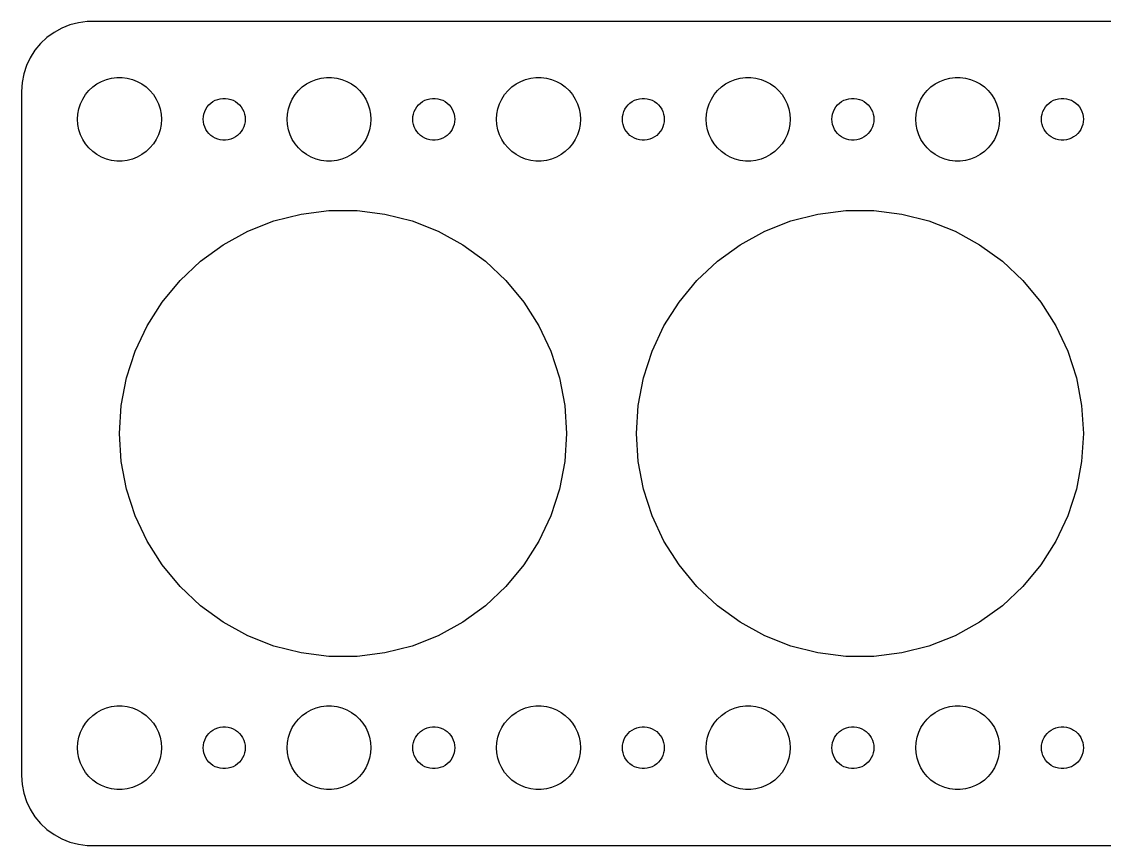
# Model space of a CAD drawing. Header units: metres. Extents: x -97 to 97, y -29 to 29.
# Drawn here: x -97 to -19.5, y -29.5 to 29.5 of the extents above; entities that cross this region are included whole.
import ezdxf

# ---------------------------------------------------------------- set-up
doc = ezdxf.new("R2010")
doc.units = ezdxf.units.M

msp = doc.modelspace()

# ---------------------------------------------------------------- linework, layer by layer
for p, q in [((-92.3139, 29.4901), (-92.9369, 29.4114)), ((92.3139, 29.4901), (-92.3139, 29.4901)), ((-94.6791, 28.7216), (-95.1871, 28.3526)), ((-94.1289, 29.0241), (-94.6791, 28.7216)), ((-93.5451, 29.2553), (-94.1289, 29.0241)), ((-92.9369, 29.4114), (-93.5451, 29.2553)), ((-95.6448, 27.9227), (-96.0451, 27.4389)), ((-95.1871, 28.3526), (-95.6448, 27.9227)), ((-96.0451, 27.4389), (-96.3815, 26.9088)), ((-96.3815, 26.9088), (-96.6489, 26.3406)), ((-96.8429, 25.7434), (-96.9606, 25.1267)), ((-96.6489, 26.3406), (-96.8429, 25.7434)), ((-96.9606, 25.1267), (-97, 24.5)), ((-92.1869, 24.5536), (-91.9123, 24.8115)), ((-91.9123, 24.8115), (-91.6075, 25.033)), ((-91.6075, 25.033), (-91.2773, 25.2145)), ((-91.2773, 25.2145), (-90.927, 25.3532)), ((-90.927, 25.3532), (-90.5621, 25.4469)), ((-90.5621, 25.4469), (-90.1884, 25.4941)), ((-90.1884, 25.4941), (-89.8116, 25.4941)), ((-89.8116, 25.4941), (-89.4379, 25.4469)), ((-89.4379, 25.4469), (-89.073, 25.3532)), ((-89.073, 25.3532), (-88.7227, 25.2145)), ((-88.7227, 25.2145), (-88.3925, 25.033)), ((-88.3925, 25.033), (-88.0877, 24.8115)), ((-88.0877, 24.8115), (-87.8131, 24.5536)), ((-77.1869, 24.5536), (-76.9123, 24.8115)), ((-76.9123, 24.8115), (-76.6075, 25.033)), ((-76.6075, 25.033), (-76.2773, 25.2145)), ((-76.2773, 25.2145), (-75.927, 25.3532)), ((-75.927, 25.3532), (-75.5621, 25.4469)), ((-75.5621, 25.4469), (-75.1884, 25.4941)), ((-75.1884, 25.4941), (-74.8116, 25.4941)), ((-74.8116, 25.4941), (-74.4379, 25.4469)), ((-74.4379, 25.4469), (-74.073, 25.3532)), ((-74.073, 25.3532), (-73.7227, 25.2145)), ((-73.7227, 25.2145), (-73.3925, 25.033)), ((-73.3925, 25.033), (-73.0877, 24.8115)), ((-73.0877, 24.8115), (-72.8131, 24.5536)), ((-62.1869, 24.5536), (-61.9123, 24.8115)), ((-61.9123, 24.8115), (-61.6075, 25.033)), ((-61.6075, 25.033), (-61.2773, 25.2145)), ((-61.2773, 25.2145), (-60.927, 25.3532)), ((-60.927, 25.3532), (-60.5621, 25.4469)), ((-60.5621, 25.4469), (-60.1884, 25.4941)), ((-60.1884, 25.4941), (-59.8116, 25.4941)), ((-59.8116, 25.4941), (-59.4379, 25.4469)), ((-59.4379, 25.4469), (-59.0729, 25.3532)), ((-59.0729, 25.3532), (-58.7227, 25.2145)), ((-58.7227, 25.2145), (-58.3925, 25.033)), ((-58.3925, 25.033), (-58.0877, 24.8115)), ((-58.0877, 24.8115), (-57.8131, 24.5536)), ((-47.1869, 24.5536), (-46.9123, 24.8115)), ((-46.9123, 24.8115), (-46.6075, 25.033)), ((-46.6075, 25.033), (-46.2773, 25.2145)), ((-46.2773, 25.2145), (-45.927, 25.3532)), ((-45.927, 25.3532), (-45.5621, 25.4469)), ((-45.5621, 25.4469), (-45.1884, 25.4941)), ((-45.1884, 25.4941), (-44.8116, 25.4941)), ((-44.8116, 25.4941), (-44.4379, 25.4469)), ((-44.4379, 25.4469), (-44.0729, 25.3532)), ((-44.0729, 25.3532), (-43.7227, 25.2145)), ((-43.7227, 25.2145), (-43.3925, 25.033)), ((-43.3925, 25.033), (-43.0877, 24.8115)), ((-43.0877, 24.8115), (-42.8131, 24.5536)), ((-32.1869, 24.5536), (-31.9123, 24.8115)), ((-31.9123, 24.8115), (-31.6075, 25.033)), ((-31.6075, 25.033), (-31.2773, 25.2145)), ((-31.2773, 25.2145), (-30.927, 25.3532)), ((-30.927, 25.3532), (-30.5621, 25.4469)), ((-30.5621, 25.4469), (-30.1884, 25.4941)), ((-30.1884, 25.4941), (-29.8116, 25.4941)), ((-29.8116, 25.4941), (-29.4379, 25.4469)), ((-29.4379, 25.4469), (-29.0729, 25.3532)), ((-29.0729, 25.3532), (-28.7227, 25.2145)), ((-28.7227, 25.2145), (-28.3925, 25.033)), ((-28.3925, 25.033), (-28.0877, 24.8115)), ((-28.0877, 24.8115), (-27.8131, 24.5536)), ((-97, 24.5), (-97, -24.5)), ((-92.6289, 23.9453), (-92.427, 24.2634)), ((-92.427, 24.2634), (-92.1869, 24.5536)), ((-87.8131, 24.5536), (-87.573, 24.2634)), ((-87.573, 24.2634), (-87.3711, 23.9453)), ((-77.6289, 23.9453), (-77.427, 24.2634)), ((-77.427, 24.2634), (-77.1869, 24.5536)), ((-72.8131, 24.5536), (-72.573, 24.2634)), ((-72.573, 24.2634), (-72.3711, 23.9453)), ((-62.6289, 23.9453), (-62.427, 24.2634)), ((-62.427, 24.2634), (-62.1869, 24.5536)), ((-57.8131, 24.5536), (-57.5729, 24.2634)), ((-57.5729, 24.2634), (-57.3711, 23.9453)), ((-47.6289, 23.9453), (-47.427, 24.2634)), ((-47.427, 24.2634), (-47.1869, 24.5536)), ((-42.8131, 24.5536), (-42.5729, 24.2634)), ((-42.5729, 24.2634), (-42.3711, 23.9453)), ((-32.6289, 23.9453), (-32.427, 24.2634)), ((-32.427, 24.2634), (-32.1869, 24.5536)), ((-27.8131, 24.5536), (-27.5729, 24.2634)), ((-27.5729, 24.2634), (-27.3711, 23.9453)), ((-92.9057, 23.2461), (-92.7893, 23.6044)), ((-92.7893, 23.6044), (-92.6289, 23.9453)), ((-87.3711, 23.9453), (-87.2107, 23.6044)), ((-87.2107, 23.6044), (-87.0943, 23.2461)), ((-83.8145, 23.2226), (-83.7135, 23.3817)), ((-83.7135, 23.3817), (-83.5934, 23.5268)), ((-83.5934, 23.5268), (-83.4561, 23.6558)), ((-83.4561, 23.6558), (-83.3037, 23.7665)), ((-83.3037, 23.7665), (-83.1387, 23.8572)), ((-83.1387, 23.8572), (-82.9635, 23.9266)), ((-82.9635, 23.9266), (-82.7811, 23.9734)), ((-82.7811, 23.9734), (-82.5942, 23.997)), ((-82.5942, 23.997), (-82.4058, 23.997)), ((-82.4058, 23.997), (-82.2189, 23.9734)), ((-82.2189, 23.9734), (-82.0365, 23.9266)), ((-82.0365, 23.9266), (-81.8613, 23.8572)), ((-81.8613, 23.8572), (-81.6963, 23.7665)), ((-81.6963, 23.7665), (-81.5439, 23.6558)), ((-81.5439, 23.6558), (-81.4065, 23.5268)), ((-81.4065, 23.5268), (-81.2865, 23.3817)), ((-81.2865, 23.3817), (-81.1855, 23.2226)), ((-77.9057, 23.2461), (-77.7893, 23.6044)), ((-77.7893, 23.6044), (-77.6289, 23.9453)), ((-72.3711, 23.9453), (-72.2107, 23.6044)), ((-72.2107, 23.6044), (-72.0943, 23.2461)), ((-68.8145, 23.2226), (-68.7135, 23.3817)), ((-68.7135, 23.3817), (-68.5934, 23.5268)), ((-68.5934, 23.5268), (-68.4561, 23.6558)), ((-68.4561, 23.6558), (-68.3037, 23.7665)), ((-68.3037, 23.7665), (-68.1387, 23.8572)), ((-68.1387, 23.8572), (-67.9635, 23.9266)), ((-67.9635, 23.9266), (-67.7811, 23.9734)), ((-67.7811, 23.9734), (-67.5942, 23.997)), ((-67.5942, 23.997), (-67.4058, 23.997)), ((-67.4058, 23.997), (-67.2189, 23.9734)), ((-67.2189, 23.9734), (-67.0365, 23.9266)), ((-67.0365, 23.9266), (-66.8613, 23.8572)), ((-66.8613, 23.8572), (-66.6963, 23.7665)), ((-66.6963, 23.7665), (-66.5439, 23.6558)), ((-66.5439, 23.6558), (-66.4065, 23.5268)), ((-66.4065, 23.5268), (-66.2865, 23.3817)), ((-66.2865, 23.3817), (-66.1855, 23.2226)), ((-62.9057, 23.2461), (-62.7893, 23.6044)), ((-62.7893, 23.6044), (-62.6289, 23.9453)), ((-57.3711, 23.9453), (-57.2107, 23.6044)), ((-57.2107, 23.6044), (-57.0942, 23.2461)), ((-53.8145, 23.2226), (-53.7135, 23.3817)), ((-53.7135, 23.3817), (-53.5934, 23.5268)), ((-53.5934, 23.5268), (-53.4561, 23.6558)), ((-53.4561, 23.6558), (-53.3037, 23.7665)), ((-53.3037, 23.7665), (-53.1387, 23.8572)), ((-53.1387, 23.8572), (-52.9635, 23.9266)), ((-52.9635, 23.9266), (-52.7811, 23.9734)), ((-52.7811, 23.9734), (-52.5942, 23.997)), ((-52.5942, 23.997), (-52.4058, 23.997)), ((-52.4058, 23.997), (-52.2189, 23.9734)), ((-52.2189, 23.9734), (-52.0365, 23.9266)), ((-52.0365, 23.9266), (-51.8613, 23.8572)), ((-51.8613, 23.8572), (-51.6963, 23.7665)), ((-51.6963, 23.7665), (-51.5439, 23.6558)), ((-51.5439, 23.6558), (-51.4065, 23.5268)), ((-51.4065, 23.5268), (-51.2865, 23.3817)), ((-51.2865, 23.3817), (-51.1855, 23.2226)), ((-47.9057, 23.2461), (-47.7893, 23.6044)), ((-47.7893, 23.6044), (-47.6289, 23.9453)), ((-42.3711, 23.9453), (-42.2107, 23.6044)), ((-42.2107, 23.6044), (-42.0942, 23.2461)), ((-38.8145, 23.2226), (-38.7135, 23.3817)), ((-38.7135, 23.3817), (-38.5934, 23.5268)), ((-38.5934, 23.5268), (-38.4561, 23.6558)), ((-38.4561, 23.6558), (-38.3037, 23.7665)), ((-38.3037, 23.7665), (-38.1387, 23.8572)), ((-38.1387, 23.8572), (-37.9635, 23.9266)), ((-37.9635, 23.9266), (-37.7811, 23.9734)), ((-37.7811, 23.9734), (-37.5942, 23.997)), ((-37.5942, 23.997), (-37.4058, 23.997)), ((-37.4058, 23.997), (-37.2189, 23.9734)), ((-37.2189, 23.9734), (-37.0365, 23.9266)), ((-37.0365, 23.9266), (-36.8613, 23.8572)), ((-36.8613, 23.8572), (-36.6963, 23.7665)), ((-36.6963, 23.7665), (-36.5439, 23.6558)), ((-36.5439, 23.6558), (-36.4065, 23.5268)), ((-36.4065, 23.5268), (-36.2865, 23.3817)), ((-36.2865, 23.3817), (-36.1855, 23.2226)), ((-32.9057, 23.2461), (-32.7893, 23.6044)), ((-32.7893, 23.6044), (-32.6289, 23.9453)), ((-27.3711, 23.9453), (-27.2107, 23.6044)), ((-27.2107, 23.6044), (-27.0942, 23.2461)), ((-23.8145, 23.2226), (-23.7135, 23.3817)), ((-23.7135, 23.3817), (-23.5934, 23.5268)), ((-23.5934, 23.5268), (-23.4561, 23.6558)), ((-23.4561, 23.6558), (-23.3037, 23.7665)), ((-23.3037, 23.7665), (-23.1387, 23.8572)), ((-23.1387, 23.8572), (-22.9635, 23.9266)), ((-22.9635, 23.9266), (-22.7811, 23.9734)), ((-22.7811, 23.9734), (-22.5942, 23.997)), ((-22.5942, 23.997), (-22.4058, 23.997)), ((-22.4058, 23.997), (-22.2189, 23.9734)), ((-22.2189, 23.9734), (-22.0365, 23.9266)), ((-22.0365, 23.9266), (-21.8613, 23.8572)), ((-21.8613, 23.8572), (-21.6963, 23.7665)), ((-21.6963, 23.7665), (-21.5439, 23.6558)), ((-21.5439, 23.6558), (-21.4065, 23.5268)), ((-21.4065, 23.5268), (-21.2865, 23.3817)), ((-21.2865, 23.3817), (-21.1855, 23.2226)), ((-93, 22.5), (-92.9763, 22.876)), ((-92.9763, 22.124), (-93, 22.5)), ((-92.9763, 22.876), (-92.9057, 23.2461)), ((-87.0943, 23.2461), (-87.0237, 22.876)), ((-87.0237, 22.876), (-87, 22.5)), ((-87, 22.5), (-87.0237, 22.124)), ((-84, 22.5), (-83.9882, 22.688)), ((-83.9882, 22.312), (-84, 22.5)), ((-83.9882, 22.688), (-83.9529, 22.873)), ((-83.9529, 22.873), (-83.8947, 23.0522)), ((-83.8947, 23.0522), (-83.8145, 23.2226)), ((-81.1855, 23.2226), (-81.1053, 23.0522)), ((-81.1053, 23.0522), (-81.0471, 22.873)), ((-81.0471, 22.873), (-81.0118, 22.688)), ((-81.0118, 22.688), (-81, 22.5)), ((-81, 22.5), (-81.0118, 22.312)), ((-78, 22.5), (-77.9763, 22.876)), ((-77.9763, 22.124), (-78, 22.5)), ((-77.9763, 22.876), (-77.9057, 23.2461)), ((-72.0943, 23.2461), (-72.0237, 22.876)), ((-72.0237, 22.876), (-72, 22.5)), ((-72, 22.5), (-72.0237, 22.124)), ((-69, 22.5), (-68.9882, 22.688)), ((-68.9882, 22.312), (-69, 22.5)), ((-68.9882, 22.688), (-68.9529, 22.873)), ((-68.9529, 22.873), (-68.8947, 23.0522)), ((-68.8947, 23.0522), (-68.8145, 23.2226)), ((-66.1855, 23.2226), (-66.1053, 23.0522)), ((-66.1053, 23.0522), (-66.0471, 22.873)), ((-66.0471, 22.873), (-66.0118, 22.688)), ((-66.0118, 22.688), (-66, 22.5)), ((-66, 22.5), (-66.0118, 22.312)), ((-63, 22.5), (-62.9763, 22.876)), ((-62.9763, 22.124), (-63, 22.5)), ((-62.9763, 22.876), (-62.9057, 23.2461)), ((-57.0942, 23.2461), (-57.0237, 22.876)), ((-57.0237, 22.876), (-57, 22.5)), ((-57, 22.5), (-57.0237, 22.124)), ((-54, 22.5), (-53.9882, 22.688)), ((-53.9882, 22.312), (-54, 22.5)), ((-53.9882, 22.688), (-53.9529, 22.873)), ((-53.9529, 22.873), (-53.8947, 23.0522)), ((-53.8947, 23.0522), (-53.8145, 23.2226)), ((-51.1855, 23.2226), (-51.1053, 23.0522)), ((-51.1053, 23.0522), (-51.0471, 22.873)), ((-51.0471, 22.873), (-51.0118, 22.688)), ((-51.0118, 22.688), (-51, 22.5)), ((-51, 22.5), (-51.0118, 22.312)), ((-48, 22.5), (-47.9763, 22.876)), ((-47.9763, 22.124), (-48, 22.5)), ((-47.9763, 22.876), (-47.9057, 23.2461)), ((-42.0942, 23.2461), (-42.0237, 22.876)), ((-42.0237, 22.876), (-42, 22.5)), ((-42, 22.5), (-42.0237, 22.124)), ((-39, 22.5), (-38.9882, 22.688)), ((-38.9882, 22.312), (-39, 22.5)), ((-38.9882, 22.688), (-38.9529, 22.873)), ((-38.9529, 22.873), (-38.8947, 23.0522)), ((-38.8947, 23.0522), (-38.8145, 23.2226)), ((-36.1855, 23.2226), (-36.1053, 23.0522)), ((-36.1053, 23.0522), (-36.0471, 22.873)), ((-36.0471, 22.873), (-36.0118, 22.688)), ((-36.0118, 22.688), (-36, 22.5)), ((-36, 22.5), (-36.0118, 22.312)), ((-33, 22.5), (-32.9763, 22.876)), ((-32.9763, 22.124), (-33, 22.5)), ((-32.9763, 22.876), (-32.9057, 23.2461)), ((-27.0942, 23.2461), (-27.0237, 22.876)), ((-27.0237, 22.876), (-27, 22.5)), ((-27, 22.5), (-27.0237, 22.124)), ((-24, 22.5), (-23.9882, 22.688)), ((-23.9882, 22.312), (-24, 22.5)), ((-23.9882, 22.688), (-23.9529, 22.873)), ((-23.9529, 22.873), (-23.8947, 23.0522)), ((-23.8947, 23.0522), (-23.8145, 23.2226)), ((-21.1855, 23.2226), (-21.1053, 23.0522)), ((-21.1053, 23.0522), (-21.0471, 22.873)), ((-21.0471, 22.873), (-21.0118, 22.688)), ((-21.0118, 22.688), (-21, 22.5)), ((-21, 22.5), (-21.0118, 22.312)), ((-92.9057, 21.7539), (-92.9763, 22.124)), ((-92.7893, 21.3956), (-92.9057, 21.7539)), ((-87.0943, 21.7539), (-87.2107, 21.3956)), ((-87.0237, 22.124), (-87.0943, 21.7539)), ((-83.9529, 22.127), (-83.9882, 22.312)), ((-83.8947, 21.9478), (-83.9529, 22.127)), ((-83.8145, 21.7774), (-83.8947, 21.9478)), ((-83.7135, 21.6183), (-83.8145, 21.7774)), ((-81.1855, 21.7774), (-81.2865, 21.6183)), ((-81.1053, 21.9478), (-81.1855, 21.7774)), ((-81.0471, 22.127), (-81.1053, 21.9478)), ((-81.0118, 22.312), (-81.0471, 22.127)), ((-77.9057, 21.7539), (-77.9763, 22.124)), ((-77.7893, 21.3956), (-77.9057, 21.7539)), ((-72.0943, 21.7539), (-72.2107, 21.3956)), ((-72.0237, 22.124), (-72.0943, 21.7539)), ((-68.9529, 22.127), (-68.9882, 22.312)), ((-68.8947, 21.9478), (-68.9529, 22.127)), ((-68.8145, 21.7774), (-68.8947, 21.9478)), ((-68.7135, 21.6183), (-68.8145, 21.7774)), ((-66.1855, 21.7774), (-66.2865, 21.6183)), ((-66.1053, 21.9478), (-66.1855, 21.7774)), ((-66.0471, 22.127), (-66.1053, 21.9478)), ((-66.0118, 22.312), (-66.0471, 22.127)), ((-62.9057, 21.7539), (-62.9763, 22.124)), ((-62.7893, 21.3956), (-62.9057, 21.7539)), ((-57.0942, 21.7539), (-57.2107, 21.3956)), ((-57.0237, 22.124), (-57.0942, 21.7539)), ((-53.9529, 22.127), (-53.9882, 22.312)), ((-53.8947, 21.9478), (-53.9529, 22.127)), ((-53.8145, 21.7774), (-53.8947, 21.9478)), ((-53.7135, 21.6183), (-53.8145, 21.7774)), ((-51.1855, 21.7774), (-51.2865, 21.6183)), ((-51.1053, 21.9478), (-51.1855, 21.7774)), ((-51.0471, 22.127), (-51.1053, 21.9478)), ((-51.0118, 22.312), (-51.0471, 22.127)), ((-47.9057, 21.7539), (-47.9763, 22.124)), ((-47.7893, 21.3956), (-47.9057, 21.7539)), ((-42.0942, 21.7539), (-42.2107, 21.3956)), ((-42.0237, 22.124), (-42.0942, 21.7539)), ((-38.9529, 22.127), (-38.9882, 22.312)), ((-38.8947, 21.9478), (-38.9529, 22.127)), ((-38.8145, 21.7774), (-38.8947, 21.9478)), ((-38.7135, 21.6183), (-38.8145, 21.7774)), ((-36.1855, 21.7774), (-36.2865, 21.6183)), ((-36.1053, 21.9478), (-36.1855, 21.7774)), ((-36.0471, 22.127), (-36.1053, 21.9478)), ((-36.0118, 22.312), (-36.0471, 22.127)), ((-32.9057, 21.7539), (-32.9763, 22.124)), ((-32.7893, 21.3956), (-32.9057, 21.7539)), ((-27.0942, 21.7539), (-27.2107, 21.3956)), ((-27.0237, 22.124), (-27.0942, 21.7539)), ((-23.9529, 22.127), (-23.9882, 22.312)), ((-23.8947, 21.9478), (-23.9529, 22.127)), ((-23.8145, 21.7774), (-23.8947, 21.9478)), ((-23.7135, 21.6183), (-23.8145, 21.7774)), ((-21.1855, 21.7774), (-21.2865, 21.6183)), ((-21.1053, 21.9478), (-21.1855, 21.7774)), ((-21.0471, 22.127), (-21.1053, 21.9478)), ((-21.0118, 22.312), (-21.0471, 22.127)), ((-92.6289, 21.0547), (-92.7893, 21.3956)), ((-92.427, 20.7366), (-92.6289, 21.0547)), ((-87.3711, 21.0547), (-87.573, 20.7366)), ((-87.2107, 21.3956), (-87.3711, 21.0547)), ((-83.5934, 21.4732), (-83.7135, 21.6183)), ((-83.4561, 21.3442), (-83.5934, 21.4732)), ((-83.3037, 21.2335), (-83.4561, 21.3442)), ((-83.1387, 21.1427), (-83.3037, 21.2335)), ((-82.9635, 21.0734), (-83.1387, 21.1427)), ((-82.7811, 21.0266), (-82.9635, 21.0734)), ((-82.5942, 21.003), (-82.7811, 21.0266)), ((-82.4058, 21.003), (-82.5942, 21.003)), ((-82.2189, 21.0266), (-82.4058, 21.003)), ((-82.0365, 21.0734), (-82.2189, 21.0266)), ((-81.8613, 21.1427), (-82.0365, 21.0734)), ((-81.6963, 21.2335), (-81.8613, 21.1427)), ((-81.5439, 21.3442), (-81.6963, 21.2335)), ((-81.4065, 21.4732), (-81.5439, 21.3442)), ((-81.2865, 21.6183), (-81.4065, 21.4732)), ((-77.6289, 21.0547), (-77.7893, 21.3956)), ((-77.427, 20.7366), (-77.6289, 21.0547)), ((-72.3711, 21.0547), (-72.573, 20.7366)), ((-72.2107, 21.3956), (-72.3711, 21.0547)), ((-68.5934, 21.4732), (-68.7135, 21.6183)), ((-68.4561, 21.3442), (-68.5934, 21.4732)), ((-68.3037, 21.2335), (-68.4561, 21.3442)), ((-68.1387, 21.1427), (-68.3037, 21.2335)), ((-67.9635, 21.0734), (-68.1387, 21.1427)), ((-67.7811, 21.0266), (-67.9635, 21.0734)), ((-67.5942, 21.003), (-67.7811, 21.0266)), ((-67.4058, 21.003), (-67.5942, 21.003)), ((-67.2189, 21.0266), (-67.4058, 21.003)), ((-67.0365, 21.0734), (-67.2189, 21.0266)), ((-66.8613, 21.1427), (-67.0365, 21.0734)), ((-66.6963, 21.2335), (-66.8613, 21.1427)), ((-66.5439, 21.3442), (-66.6963, 21.2335)), ((-66.4065, 21.4732), (-66.5439, 21.3442)), ((-66.2865, 21.6183), (-66.4065, 21.4732)), ((-62.6289, 21.0547), (-62.7893, 21.3956)), ((-62.427, 20.7366), (-62.6289, 21.0547)), ((-57.3711, 21.0547), (-57.5729, 20.7366)), ((-57.2107, 21.3956), (-57.3711, 21.0547)), ((-53.5934, 21.4732), (-53.7135, 21.6183)), ((-53.4561, 21.3442), (-53.5934, 21.4732)), ((-53.3037, 21.2335), (-53.4561, 21.3442)), ((-53.1387, 21.1427), (-53.3037, 21.2335)), ((-52.9635, 21.0734), (-53.1387, 21.1427)), ((-52.7811, 21.0266), (-52.9635, 21.0734)), ((-52.5942, 21.003), (-52.7811, 21.0266)), ((-52.4058, 21.003), (-52.5942, 21.003)), ((-52.2189, 21.0266), (-52.4058, 21.003)), ((-52.0365, 21.0734), (-52.2189, 21.0266)), ((-51.8613, 21.1427), (-52.0365, 21.0734)), ((-51.6963, 21.2335), (-51.8613, 21.1427)), ((-51.5439, 21.3442), (-51.6963, 21.2335)), ((-51.4065, 21.4732), (-51.5439, 21.3442)), ((-51.2865, 21.6183), (-51.4065, 21.4732)), ((-47.6289, 21.0547), (-47.7893, 21.3956)), ((-47.427, 20.7366), (-47.6289, 21.0547)), ((-42.3711, 21.0547), (-42.5729, 20.7366)), ((-42.2107, 21.3956), (-42.3711, 21.0547)), ((-38.5934, 21.4732), (-38.7135, 21.6183)), ((-38.4561, 21.3442), (-38.5934, 21.4732)), ((-38.3037, 21.2335), (-38.4561, 21.3442)), ((-38.1387, 21.1427), (-38.3037, 21.2335)), ((-37.9635, 21.0734), (-38.1387, 21.1427)), ((-37.7811, 21.0266), (-37.9635, 21.0734)), ((-37.5942, 21.003), (-37.7811, 21.0266)), ((-37.4058, 21.003), (-37.5942, 21.003)), ((-37.2189, 21.0266), (-37.4058, 21.003)), ((-37.0365, 21.0734), (-37.2189, 21.0266)), ((-36.8613, 21.1427), (-37.0365, 21.0734)), ((-36.6963, 21.2335), (-36.8613, 21.1427)), ((-36.5439, 21.3442), (-36.6963, 21.2335)), ((-36.4065, 21.4732), (-36.5439, 21.3442)), ((-36.2865, 21.6183), (-36.4065, 21.4732)), ((-32.6289, 21.0547), (-32.7893, 21.3956)), ((-32.427, 20.7366), (-32.6289, 21.0547)), ((-27.3711, 21.0547), (-27.5729, 20.7366)), ((-27.2107, 21.3956), (-27.3711, 21.0547)), ((-23.5934, 21.4732), (-23.7135, 21.6183)), ((-23.4561, 21.3442), (-23.5934, 21.4732)), ((-23.3037, 21.2335), (-23.4561, 21.3442)), ((-23.1387, 21.1427), (-23.3037, 21.2335)), ((-22.9635, 21.0734), (-23.1387, 21.1427)), ((-22.7811, 21.0266), (-22.9635, 21.0734)), ((-22.5942, 21.003), (-22.7811, 21.0266)), ((-22.4058, 21.003), (-22.5942, 21.003)), ((-22.2189, 21.0266), (-22.4058, 21.003)), ((-22.0365, 21.0734), (-22.2189, 21.0266)), ((-21.8613, 21.1427), (-22.0365, 21.0734)), ((-21.6963, 21.2335), (-21.8613, 21.1427)), ((-21.5439, 21.3442), (-21.6963, 21.2335)), ((-21.4065, 21.4732), (-21.5439, 21.3442)), ((-21.2865, 21.6183), (-21.4065, 21.4732)), ((-92.1869, 20.4464), (-92.427, 20.7366)), ((-91.9123, 20.1884), (-92.1869, 20.4464)), ((-91.6075, 19.967), (-91.9123, 20.1884)), ((-88.0877, 20.1884), (-88.3925, 19.967)), ((-87.8131, 20.4464), (-88.0877, 20.1884)), ((-87.573, 20.7366), (-87.8131, 20.4464)), ((-77.1869, 20.4464), (-77.427, 20.7366)), ((-76.9123, 20.1884), (-77.1869, 20.4464)), ((-76.6075, 19.967), (-76.9123, 20.1884)), ((-73.0877, 20.1884), (-73.3925, 19.967)), ((-72.8131, 20.4464), (-73.0877, 20.1884)), ((-72.573, 20.7366), (-72.8131, 20.4464)), ((-62.1869, 20.4464), (-62.427, 20.7366)), ((-61.9123, 20.1884), (-62.1869, 20.4464)), ((-61.6075, 19.967), (-61.9123, 20.1884)), ((-58.0877, 20.1884), (-58.3925, 19.967)), ((-57.8131, 20.4464), (-58.0877, 20.1884)), ((-57.5729, 20.7366), (-57.8131, 20.4464)), ((-47.1869, 20.4464), (-47.427, 20.7366)), ((-46.9123, 20.1884), (-47.1869, 20.4464)), ((-46.6075, 19.967), (-46.9123, 20.1884)), ((-43.0877, 20.1884), (-43.3925, 19.967)), ((-42.8131, 20.4464), (-43.0877, 20.1884)), ((-42.5729, 20.7366), (-42.8131, 20.4464)), ((-32.1869, 20.4464), (-32.427, 20.7366)), ((-31.9123, 20.1884), (-32.1869, 20.4464)), ((-31.6075, 19.967), (-31.9123, 20.1884)), ((-28.0877, 20.1884), (-28.3925, 19.967)), ((-27.8131, 20.4464), (-28.0877, 20.1884)), ((-27.5729, 20.7366), (-27.8131, 20.4464)), ((-91.2773, 19.7855), (-91.6075, 19.967)), ((-90.927, 19.6468), (-91.2773, 19.7855)), ((-90.5621, 19.5531), (-90.927, 19.6468)), ((-90.1884, 19.5059), (-90.5621, 19.5531)), ((-89.8116, 19.5059), (-90.1884, 19.5059)), ((-89.4379, 19.5531), (-89.8116, 19.5059)), ((-89.073, 19.6468), (-89.4379, 19.5531)), ((-88.7227, 19.7855), (-89.073, 19.6468)), ((-88.3925, 19.967), (-88.7227, 19.7855)), ((-76.2773, 19.7855), (-76.6075, 19.967)), ((-75.927, 19.6468), (-76.2773, 19.7855)), ((-75.5621, 19.5531), (-75.927, 19.6468)), ((-75.1884, 19.5059), (-75.5621, 19.5531)), ((-74.8116, 19.5059), (-75.1884, 19.5059)), ((-74.4379, 19.5531), (-74.8116, 19.5059)), ((-74.073, 19.6468), (-74.4379, 19.5531)), ((-73.7227, 19.7855), (-74.073, 19.6468)), ((-73.3925, 19.967), (-73.7227, 19.7855)), ((-61.2773, 19.7855), (-61.6075, 19.967)), ((-60.927, 19.6468), (-61.2773, 19.7855)), ((-60.5621, 19.5531), (-60.927, 19.6468)), ((-60.1884, 19.5059), (-60.5621, 19.5531)), ((-59.8116, 19.5059), (-60.1884, 19.5059)), ((-59.4379, 19.5531), (-59.8116, 19.5059)), ((-59.0729, 19.6468), (-59.4379, 19.5531)), ((-58.7227, 19.7855), (-59.0729, 19.6468)), ((-58.3925, 19.967), (-58.7227, 19.7855)), ((-46.2773, 19.7855), (-46.6075, 19.967)), ((-45.927, 19.6468), (-46.2773, 19.7855)), ((-45.5621, 19.5531), (-45.927, 19.6468)), ((-45.1884, 19.5059), (-45.5621, 19.5531)), ((-44.8116, 19.5059), (-45.1884, 19.5059)), ((-44.4379, 19.5531), (-44.8116, 19.5059)), ((-44.0729, 19.6468), (-44.4379, 19.5531)), ((-43.7227, 19.7855), (-44.0729, 19.6468)), ((-43.3925, 19.967), (-43.7227, 19.7855)), ((-31.2773, 19.7855), (-31.6075, 19.967)), ((-30.927, 19.6468), (-31.2773, 19.7855)), ((-30.5621, 19.5531), (-30.927, 19.6468)), ((-30.1884, 19.5059), (-30.5621, 19.5531)), ((-29.8116, 19.5059), (-30.1884, 19.5059)), ((-29.4379, 19.5531), (-29.8116, 19.5059)), ((-29.0729, 19.6468), (-29.4379, 19.5531)), ((-28.7227, 19.7855), (-29.0729, 19.6468)), ((-28.3925, 19.967), (-28.7227, 19.7855)), ((-78.9443, 15.2169), (-76.9981, 15.7166)), ((-76.9981, 15.7166), (-75.0046, 15.9684)), ((-75.0046, 15.9684), (-72.9953, 15.9684)), ((-72.9953, 15.9684), (-71.0019, 15.7166)), ((-71.0019, 15.7166), (-69.0557, 15.2169)), ((-41.9443, 15.2169), (-39.9981, 15.7166)), ((-39.9981, 15.7166), (-38.0046, 15.9684)), ((-38.0046, 15.9684), (-35.9953, 15.9684)), ((-35.9953, 15.9684), (-34.0019, 15.7166)), ((-34.0019, 15.7166), (-32.0557, 15.2169)), ((-80.8125, 14.4772), (-78.9443, 15.2169)), ((-69.0557, 15.2169), (-67.1875, 14.4772)), ((-43.8125, 14.4772), (-41.9443, 15.2169)), ((-32.0557, 15.2169), (-30.1875, 14.4772)), ((-82.5732, 13.5092), (-80.8125, 14.4772)), ((-67.1875, 14.4772), (-65.4268, 13.5092)), ((-45.5732, 13.5092), (-43.8125, 14.4772)), ((-30.1875, 14.4772), (-28.4268, 13.5092)), ((-84.1988, 12.3282), (-82.5732, 13.5092)), ((-65.4268, 13.5092), (-63.8012, 12.3282)), ((-47.1988, 12.3282), (-45.5732, 13.5092)), ((-28.4268, 13.5092), (-26.8012, 12.3282)), ((-85.6635, 10.9527), (-84.1988, 12.3282)), ((-63.8012, 12.3282), (-62.3365, 10.9527)), ((-48.6635, 10.9527), (-47.1988, 12.3282)), ((-26.8012, 12.3282), (-25.3365, 10.9527)), ((-86.9443, 9.40456), (-85.6635, 10.9527)), ((-62.3365, 10.9527), (-61.0557, 9.40456)), ((-49.9443, 9.40456), (-48.6635, 10.9527)), ((-25.3365, 10.9527), (-24.0557, 9.40456)), ((-88.0209, 7.70805), (-86.9443, 9.40456)), ((-61.0557, 9.40456), (-59.9791, 7.70805)), ((-51.0209, 7.70805), (-49.9443, 9.40456)), ((-24.0557, 9.40456), (-22.9791, 7.70805)), ((-88.8764, 5.88998), (-88.0209, 7.70805)), ((-59.9791, 7.70805), (-59.1236, 5.88998)), ((-51.8764, 5.88998), (-51.0209, 7.70805)), ((-22.9791, 7.70805), (-22.1236, 5.88998)), ((-89.4973, 3.97903), (-88.8764, 5.88998)), ((-59.1236, 5.88998), (-58.5027, 3.97903)), ((-52.4973, 3.97903), (-51.8764, 5.88998)), ((-22.1236, 5.88998), (-21.5027, 3.97903)), ((-89.8738, 2.00533), (-89.4973, 3.97903)), ((-58.5027, 3.97903), (-58.1262, 2.00533)), ((-52.8738, 2.00533), (-52.4973, 3.97903)), ((-21.5027, 3.97903), (-21.1262, 2.00533)), ((-90, 0), (-89.8738, 2.00533)), ((-58.1262, 2.00533), (-58, 0)), ((-53, 0), (-52.8738, 2.00533)), ((-21.1262, 2.00533), (-21, 0)), ((-89.8738, -2.00533), (-90, 0)), ((-58, 0), (-58.1262, -2.00533)), ((-52.8738, -2.00533), (-53, 0)), ((-21, 0), (-21.1262, -2.00533)), ((-89.4973, -3.97903), (-89.8738, -2.00533)), ((-58.1262, -2.00533), (-58.5027, -3.97903)), ((-52.4973, -3.97903), (-52.8738, -2.00533)), ((-21.1262, -2.00533), (-21.5027, -3.97903)), ((-88.8764, -5.88998), (-89.4973, -3.97903)), ((-58.5027, -3.97903), (-59.1236, -5.88998)), ((-51.8764, -5.88998), (-52.4973, -3.97903)), ((-21.5027, -3.97903), (-22.1236, -5.88998)), ((-88.0209, -7.70805), (-88.8764, -5.88998)), ((-59.1236, -5.88998), (-59.9791, -7.70805)), ((-51.0209, -7.70805), (-51.8764, -5.88998)), ((-22.1236, -5.88998), (-22.9791, -7.70805)), ((-86.9443, -9.40456), (-88.0209, -7.70805)), ((-59.9791, -7.70805), (-61.0557, -9.40456)), ((-49.9443, -9.40456), (-51.0209, -7.70805)), ((-22.9791, -7.70805), (-24.0557, -9.40456)), ((-85.6635, -10.9527), (-86.9443, -9.40456)), ((-61.0557, -9.40456), (-62.3365, -10.9527)), ((-48.6635, -10.9527), (-49.9443, -9.40456)), ((-24.0557, -9.40456), (-25.3365, -10.9527)), ((-84.1988, -12.3282), (-85.6635, -10.9527)), ((-62.3365, -10.9527), (-63.8012, -12.3282)), ((-47.1988, -12.3282), (-48.6635, -10.9527)), ((-25.3365, -10.9527), (-26.8012, -12.3282)), ((-82.5732, -13.5092), (-84.1988, -12.3282)), ((-63.8012, -12.3282), (-65.4268, -13.5092)), ((-45.5732, -13.5092), (-47.1988, -12.3282)), ((-26.8012, -12.3282), (-28.4268, -13.5092)), ((-80.8125, -14.4772), (-82.5732, -13.5092)), ((-65.4268, -13.5092), (-67.1875, -14.4772)), ((-43.8125, -14.4772), (-45.5732, -13.5092)), ((-28.4268, -13.5092), (-30.1875, -14.4772)), ((-78.9443, -15.2169), (-80.8125, -14.4772)), ((-67.1875, -14.4772), (-69.0557, -15.2169)), ((-41.9443, -15.2169), (-43.8125, -14.4772)), ((-30.1875, -14.4772), (-32.0557, -15.2169)), ((-76.9981, -15.7166), (-78.9443, -15.2169)), ((-69.0557, -15.2169), (-71.0019, -15.7166)), ((-39.9981, -15.7166), (-41.9443, -15.2169)), ((-32.0557, -15.2169), (-34.0019, -15.7166)), ((-75.0046, -15.9684), (-76.9981, -15.7166)), ((-72.9953, -15.9684), (-75.0046, -15.9684)), ((-71.0019, -15.7166), (-72.9953, -15.9684)), ((-38.0046, -15.9684), (-39.9981, -15.7166)), ((-35.9953, -15.9684), (-38.0046, -15.9684)), ((-34.0019, -15.7166), (-35.9953, -15.9684)), ((-91.9123, -20.1884), (-91.6075, -19.967)), ((-91.6075, -19.967), (-91.2773, -19.7855)), ((-91.2773, -19.7855), (-90.927, -19.6468)), ((-90.927, -19.6468), (-90.5621, -19.5531)), ((-90.5621, -19.5531), (-90.1884, -19.5059)), ((-90.1884, -19.5059), (-89.8116, -19.5059)), ((-89.8116, -19.5059), (-89.4379, -19.5531)), ((-89.4379, -19.5531), (-89.073, -19.6468)), ((-89.073, -19.6468), (-88.7227, -19.7855)), ((-88.7227, -19.7855), (-88.3925, -19.967)), ((-88.3925, -19.967), (-88.0877, -20.1884)), ((-76.9123, -20.1884), (-76.6075, -19.967)), ((-76.6075, -19.967), (-76.2773, -19.7855)), ((-76.2773, -19.7855), (-75.927, -19.6468)), ((-75.927, -19.6468), (-75.5621, -19.5531)), ((-75.5621, -19.5531), (-75.1884, -19.5059)), ((-75.1884, -19.5059), (-74.8116, -19.5059)), ((-74.8116, -19.5059), (-74.4379, -19.5531)), ((-74.4379, -19.5531), (-74.073, -19.6468)), ((-74.073, -19.6468), (-73.7227, -19.7855)), ((-73.7227, -19.7855), (-73.3925, -19.967)), ((-73.3925, -19.967), (-73.0877, -20.1884)), ((-61.9123, -20.1884), (-61.6075, -19.967)), ((-61.6075, -19.967), (-61.2773, -19.7855)), ((-61.2773, -19.7855), (-60.927, -19.6468)), ((-60.927, -19.6468), (-60.5621, -19.5531)), ((-60.5621, -19.5531), (-60.1884, -19.5059)), ((-60.1884, -19.5059), (-59.8116, -19.5059)), ((-59.8116, -19.5059), (-59.4379, -19.5531)), ((-59.4379, -19.5531), (-59.0729, -19.6468)), ((-59.0729, -19.6468), (-58.7227, -19.7855)), ((-58.7227, -19.7855), (-58.3925, -19.967)), ((-58.3925, -19.967), (-58.0877, -20.1884)), ((-46.9123, -20.1884), (-46.6075, -19.967)), ((-46.6075, -19.967), (-46.2773, -19.7855)), ((-46.2773, -19.7855), (-45.927, -19.6468)), ((-45.927, -19.6468), (-45.5621, -19.5531)), ((-45.5621, -19.5531), (-45.1884, -19.5059)), ((-45.1884, -19.5059), (-44.8116, -19.5059)), ((-44.8116, -19.5059), (-44.4379, -19.5531)), ((-44.4379, -19.5531), (-44.0729, -19.6468)), ((-44.0729, -19.6468), (-43.7227, -19.7855)), ((-43.7227, -19.7855), (-43.3925, -19.967)), ((-43.3925, -19.967), (-43.0877, -20.1884)), ((-31.9123, -20.1884), (-31.6075, -19.967)), ((-31.6075, -19.967), (-31.2773, -19.7855)), ((-31.2773, -19.7855), (-30.927, -19.6468)), ((-30.927, -19.6468), (-30.5621, -19.5531)), ((-30.5621, -19.5531), (-30.1884, -19.5059)), ((-30.1884, -19.5059), (-29.8116, -19.5059)), ((-29.8116, -19.5059), (-29.4379, -19.5531)), ((-29.4379, -19.5531), (-29.0729, -19.6468)), ((-29.0729, -19.6468), (-28.7227, -19.7855)), ((-28.7227, -19.7855), (-28.3925, -19.967)), ((-28.3925, -19.967), (-28.0877, -20.1884)), ((-92.6289, -21.0547), (-92.427, -20.7366)), ((-92.427, -20.7366), (-92.1869, -20.4464)), ((-92.1869, -20.4464), (-91.9123, -20.1884)), ((-88.0877, -20.1884), (-87.8131, -20.4464)), ((-87.8131, -20.4464), (-87.573, -20.7366)), ((-87.573, -20.7366), (-87.3711, -21.0547)), ((-77.6289, -21.0547), (-77.427, -20.7366)), ((-77.427, -20.7366), (-77.1869, -20.4464)), ((-77.1869, -20.4464), (-76.9123, -20.1884)), ((-73.0877, -20.1884), (-72.8131, -20.4464)), ((-72.8131, -20.4464), (-72.573, -20.7366)), ((-72.573, -20.7366), (-72.3711, -21.0547)), ((-62.6289, -21.0547), (-62.427, -20.7366)), ((-62.427, -20.7366), (-62.1869, -20.4464)), ((-62.1869, -20.4464), (-61.9123, -20.1884)), ((-58.0877, -20.1884), (-57.8131, -20.4464)), ((-57.8131, -20.4464), (-57.5729, -20.7366)), ((-57.5729, -20.7366), (-57.3711, -21.0547)), ((-47.6289, -21.0547), (-47.427, -20.7366)), ((-47.427, -20.7366), (-47.1869, -20.4464)), ((-47.1869, -20.4464), (-46.9123, -20.1884)), ((-43.0877, -20.1884), (-42.8131, -20.4464)), ((-42.8131, -20.4464), (-42.5729, -20.7366)), ((-42.5729, -20.7366), (-42.3711, -21.0547)), ((-32.6289, -21.0547), (-32.427, -20.7366)), ((-32.427, -20.7366), (-32.1869, -20.4464)), ((-32.1869, -20.4464), (-31.9123, -20.1884)), ((-28.0877, -20.1884), (-27.8131, -20.4464)), ((-27.8131, -20.4464), (-27.5729, -20.7366)), ((-27.5729, -20.7366), (-27.3711, -21.0547)), ((-92.9057, -21.7539), (-92.7893, -21.3956)), ((-92.7893, -21.3956), (-92.6289, -21.0547)), ((-87.3711, -21.0547), (-87.2107, -21.3956)), ((-87.2107, -21.3956), (-87.0943, -21.7539)), ((-83.8145, -21.7774), (-83.7135, -21.6183)), ((-83.7135, -21.6183), (-83.5934, -21.4732)), ((-83.5934, -21.4732), (-83.4561, -21.3442)), ((-83.4561, -21.3442), (-83.3037, -21.2335)), ((-83.3037, -21.2335), (-83.1387, -21.1427)), ((-83.1387, -21.1427), (-82.9635, -21.0734)), ((-82.9635, -21.0734), (-82.7811, -21.0266)), ((-82.7811, -21.0266), (-82.5942, -21.003)), ((-82.5942, -21.003), (-82.4058, -21.003)), ((-82.4058, -21.003), (-82.2189, -21.0266)), ((-82.2189, -21.0266), (-82.0365, -21.0734)), ((-82.0365, -21.0734), (-81.8613, -21.1427)), ((-81.8613, -21.1427), (-81.6963, -21.2335)), ((-81.6963, -21.2335), (-81.5439, -21.3442)), ((-81.5439, -21.3442), (-81.4065, -21.4732)), ((-81.4065, -21.4732), (-81.2865, -21.6183)), ((-81.2865, -21.6183), (-81.1855, -21.7774)), ((-77.9057, -21.7539), (-77.7893, -21.3956)), ((-77.7893, -21.3956), (-77.6289, -21.0547)), ((-72.3711, -21.0547), (-72.2107, -21.3956)), ((-72.2107, -21.3956), (-72.0943, -21.7539)), ((-68.8145, -21.7774), (-68.7135, -21.6183)), ((-68.7135, -21.6183), (-68.5934, -21.4732)), ((-68.5934, -21.4732), (-68.4561, -21.3442)), ((-68.4561, -21.3442), (-68.3037, -21.2335)), ((-68.3037, -21.2335), (-68.1387, -21.1427)), ((-68.1387, -21.1427), (-67.9635, -21.0734)), ((-67.9635, -21.0734), (-67.7811, -21.0266)), ((-67.7811, -21.0266), (-67.5942, -21.003)), ((-67.5942, -21.003), (-67.4058, -21.003)), ((-67.4058, -21.003), (-67.2189, -21.0266)), ((-67.2189, -21.0266), (-67.0365, -21.0734)), ((-67.0365, -21.0734), (-66.8613, -21.1427)), ((-66.8613, -21.1427), (-66.6963, -21.2335)), ((-66.6963, -21.2335), (-66.5439, -21.3442)), ((-66.5439, -21.3442), (-66.4065, -21.4732)), ((-66.4065, -21.4732), (-66.2865, -21.6183)), ((-66.2865, -21.6183), (-66.1855, -21.7774)), ((-62.9057, -21.7539), (-62.7893, -21.3956)), ((-62.7893, -21.3956), (-62.6289, -21.0547)), ((-57.3711, -21.0547), (-57.2107, -21.3956)), ((-57.2107, -21.3956), (-57.0942, -21.7539)), ((-53.8145, -21.7774), (-53.7135, -21.6183)), ((-53.7135, -21.6183), (-53.5934, -21.4732)), ((-53.5934, -21.4732), (-53.4561, -21.3442)), ((-53.4561, -21.3442), (-53.3037, -21.2335)), ((-53.3037, -21.2335), (-53.1387, -21.1427)), ((-53.1387, -21.1427), (-52.9635, -21.0734)), ((-52.9635, -21.0734), (-52.7811, -21.0266)), ((-52.7811, -21.0266), (-52.5942, -21.003)), ((-52.5942, -21.003), (-52.4058, -21.003)), ((-52.4058, -21.003), (-52.2189, -21.0266)), ((-52.2189, -21.0266), (-52.0365, -21.0734)), ((-52.0365, -21.0734), (-51.8613, -21.1427)), ((-51.8613, -21.1427), (-51.6963, -21.2335)), ((-51.6963, -21.2335), (-51.5439, -21.3442)), ((-51.5439, -21.3442), (-51.4065, -21.4732)), ((-51.4065, -21.4732), (-51.2865, -21.6183)), ((-51.2865, -21.6183), (-51.1855, -21.7774)), ((-47.9057, -21.7539), (-47.7893, -21.3956)), ((-47.7893, -21.3956), (-47.6289, -21.0547)), ((-42.3711, -21.0547), (-42.2107, -21.3956)), ((-42.2107, -21.3956), (-42.0942, -21.7539)), ((-38.8145, -21.7774), (-38.7135, -21.6183)), ((-38.7135, -21.6183), (-38.5934, -21.4732)), ((-38.5934, -21.4732), (-38.4561, -21.3442)), ((-38.4561, -21.3442), (-38.3037, -21.2335)), ((-38.3037, -21.2335), (-38.1387, -21.1427)), ((-38.1387, -21.1427), (-37.9635, -21.0734)), ((-37.9635, -21.0734), (-37.7811, -21.0266)), ((-37.7811, -21.0266), (-37.5942, -21.003)), ((-37.5942, -21.003), (-37.4058, -21.003)), ((-37.4058, -21.003), (-37.2189, -21.0266)), ((-37.2189, -21.0266), (-37.0365, -21.0734)), ((-37.0365, -21.0734), (-36.8613, -21.1427)), ((-36.8613, -21.1427), (-36.6963, -21.2335)), ((-36.6963, -21.2335), (-36.5439, -21.3442)), ((-36.5439, -21.3442), (-36.4065, -21.4732)), ((-36.4065, -21.4732), (-36.2865, -21.6183)), ((-36.2865, -21.6183), (-36.1855, -21.7774)), ((-32.9057, -21.7539), (-32.7893, -21.3956)), ((-32.7893, -21.3956), (-32.6289, -21.0547)), ((-27.3711, -21.0547), (-27.2107, -21.3956)), ((-27.2107, -21.3956), (-27.0942, -21.7539)), ((-23.8145, -21.7774), (-23.7135, -21.6183)), ((-23.7135, -21.6183), (-23.5934, -21.4732)), ((-23.5934, -21.4732), (-23.4561, -21.3442)), ((-23.4561, -21.3442), (-23.3037, -21.2335)), ((-23.3037, -21.2335), (-23.1387, -21.1427)), ((-23.1387, -21.1427), (-22.9635, -21.0734)), ((-22.9635, -21.0734), (-22.7811, -21.0266)), ((-22.7811, -21.0266), (-22.5942, -21.003)), ((-22.5942, -21.003), (-22.4058, -21.003)), ((-22.4058, -21.003), (-22.2189, -21.0266)), ((-22.2189, -21.0266), (-22.0365, -21.0734)), ((-22.0365, -21.0734), (-21.8613, -21.1427)), ((-21.8613, -21.1427), (-21.6963, -21.2335)), ((-21.6963, -21.2335), (-21.5439, -21.3442)), ((-21.5439, -21.3442), (-21.4065, -21.4732)), ((-21.4065, -21.4732), (-21.2865, -21.6183)), ((-21.2865, -21.6183), (-21.1855, -21.7774)), ((-93, -22.5), (-92.9763, -22.124)), ((-92.9763, -22.124), (-92.9057, -21.7539)), ((-87.0943, -21.7539), (-87.0237, -22.124)), ((-87.0237, -22.124), (-87, -22.5)), ((-84, -22.5), (-83.9882, -22.312)), ((-83.9882, -22.312), (-83.9529, -22.127)), ((-83.9529, -22.127), (-83.8947, -21.9478)), ((-83.8947, -21.9478), (-83.8145, -21.7774)), ((-81.1855, -21.7774), (-81.1053, -21.9478)), ((-81.1053, -21.9478), (-81.0471, -22.127)), ((-81.0471, -22.127), (-81.0118, -22.312)), ((-81.0118, -22.312), (-81, -22.5)), ((-78, -22.5), (-77.9763, -22.124)), ((-77.9763, -22.124), (-77.9057, -21.7539)), ((-72.0943, -21.7539), (-72.0237, -22.124)), ((-72.0237, -22.124), (-72, -22.5)), ((-69, -22.5), (-68.9882, -22.312)), ((-68.9882, -22.312), (-68.9529, -22.127)), ((-68.9529, -22.127), (-68.8947, -21.9478)), ((-68.8947, -21.9478), (-68.8145, -21.7774)), ((-66.1855, -21.7774), (-66.1053, -21.9478)), ((-66.1053, -21.9478), (-66.0471, -22.127)), ((-66.0471, -22.127), (-66.0118, -22.312)), ((-66.0118, -22.312), (-66, -22.5)), ((-63, -22.5), (-62.9763, -22.124)), ((-62.9763, -22.124), (-62.9057, -21.7539)), ((-57.0942, -21.7539), (-57.0237, -22.124)), ((-57.0237, -22.124), (-57, -22.5)), ((-54, -22.5), (-53.9882, -22.312)), ((-53.9882, -22.312), (-53.9529, -22.127)), ((-53.9529, -22.127), (-53.8947, -21.9478)), ((-53.8947, -21.9478), (-53.8145, -21.7774)), ((-51.1855, -21.7774), (-51.1053, -21.9478)), ((-51.1053, -21.9478), (-51.0471, -22.127)), ((-51.0471, -22.127), (-51.0118, -22.312)), ((-51.0118, -22.312), (-51, -22.5)), ((-48, -22.5), (-47.9763, -22.124)), ((-47.9763, -22.124), (-47.9057, -21.7539)), ((-42.0942, -21.7539), (-42.0237, -22.124)), ((-42.0237, -22.124), (-42, -22.5)), ((-39, -22.5), (-38.9882, -22.312)), ((-38.9882, -22.312), (-38.9529, -22.127)), ((-38.9529, -22.127), (-38.8947, -21.9478)), ((-38.8947, -21.9478), (-38.8145, -21.7774)), ((-36.1855, -21.7774), (-36.1053, -21.9478)), ((-36.1053, -21.9478), (-36.0471, -22.127)), ((-36.0471, -22.127), (-36.0118, -22.312)), ((-36.0118, -22.312), (-36, -22.5)), ((-33, -22.5), (-32.9763, -22.124)), ((-32.9763, -22.124), (-32.9057, -21.7539)), ((-27.0942, -21.7539), (-27.0237, -22.124)), ((-27.0237, -22.124), (-27, -22.5)), ((-24, -22.5), (-23.9882, -22.312)), ((-23.9882, -22.312), (-23.9529, -22.127)), ((-23.9529, -22.127), (-23.8947, -21.9478)), ((-23.8947, -21.9478), (-23.8145, -21.7774)), ((-21.1855, -21.7774), (-21.1053, -21.9478)), ((-21.1053, -21.9478), (-21.0471, -22.127)), ((-21.0471, -22.127), (-21.0118, -22.312)), ((-21.0118, -22.312), (-21, -22.5)), ((-92.9763, -22.876), (-93, -22.5)), ((-92.9057, -23.2461), (-92.9763, -22.876)), ((-92.7893, -23.6044), (-92.9057, -23.2461)), ((-87.0943, -23.2461), (-87.2107, -23.6044)), ((-87.0237, -22.876), (-87.0943, -23.2461)), ((-87, -22.5), (-87.0237, -22.876)), ((-83.9882, -22.688), (-84, -22.5)), ((-83.9529, -22.873), (-83.9882, -22.688)), ((-83.8947, -23.0522), (-83.9529, -22.873)), ((-83.8145, -23.2226), (-83.8947, -23.0522)), ((-83.7135, -23.3817), (-83.8145, -23.2226)), ((-81.1855, -23.2226), (-81.2865, -23.3817)), ((-81.1053, -23.0522), (-81.1855, -23.2226)), ((-81.0471, -22.873), (-81.1053, -23.0522)), ((-81.0118, -22.688), (-81.0471, -22.873)), ((-81, -22.5), (-81.0118, -22.688)), ((-77.9763, -22.876), (-78, -22.5)), ((-77.9057, -23.2461), (-77.9763, -22.876)), ((-77.7893, -23.6044), (-77.9057, -23.2461)), ((-72.0943, -23.2461), (-72.2107, -23.6044)), ((-72.0237, -22.876), (-72.0943, -23.2461)), ((-72, -22.5), (-72.0237, -22.876)), ((-68.9882, -22.688), (-69, -22.5)), ((-68.9529, -22.873), (-68.9882, -22.688)), ((-68.8947, -23.0522), (-68.9529, -22.873)), ((-68.8145, -23.2226), (-68.8947, -23.0522)), ((-68.7135, -23.3817), (-68.8145, -23.2226)), ((-66.1855, -23.2226), (-66.2865, -23.3817)), ((-66.1053, -23.0522), (-66.1855, -23.2226)), ((-66.0471, -22.873), (-66.1053, -23.0522)), ((-66.0118, -22.688), (-66.0471, -22.873)), ((-66, -22.5), (-66.0118, -22.688)), ((-62.9763, -22.876), (-63, -22.5)), ((-62.9057, -23.2461), (-62.9763, -22.876)), ((-62.7893, -23.6044), (-62.9057, -23.2461)), ((-57.0942, -23.2461), (-57.2107, -23.6044)), ((-57.0237, -22.876), (-57.0942, -23.2461)), ((-57, -22.5), (-57.0237, -22.876)), ((-53.9882, -22.688), (-54, -22.5)), ((-53.9529, -22.873), (-53.9882, -22.688)), ((-53.8947, -23.0522), (-53.9529, -22.873)), ((-53.8145, -23.2226), (-53.8947, -23.0522)), ((-53.7135, -23.3817), (-53.8145, -23.2226)), ((-51.1855, -23.2226), (-51.2865, -23.3817)), ((-51.1053, -23.0522), (-51.1855, -23.2226)), ((-51.0471, -22.873), (-51.1053, -23.0522)), ((-51.0118, -22.688), (-51.0471, -22.873)), ((-51, -22.5), (-51.0118, -22.688)), ((-47.9763, -22.876), (-48, -22.5)), ((-47.9057, -23.2461), (-47.9763, -22.876)), ((-47.7893, -23.6044), (-47.9057, -23.2461)), ((-42.0942, -23.2461), (-42.2107, -23.6044)), ((-42.0237, -22.876), (-42.0942, -23.2461)), ((-42, -22.5), (-42.0237, -22.876)), ((-38.9882, -22.688), (-39, -22.5)), ((-38.9529, -22.873), (-38.9882, -22.688)), ((-38.8947, -23.0522), (-38.9529, -22.873)), ((-38.8145, -23.2226), (-38.8947, -23.0522)), ((-38.7135, -23.3817), (-38.8145, -23.2226)), ((-36.1855, -23.2226), (-36.2865, -23.3817)), ((-36.1053, -23.0522), (-36.1855, -23.2226)), ((-36.0471, -22.873), (-36.1053, -23.0522)), ((-36.0118, -22.688), (-36.0471, -22.873)), ((-36, -22.5), (-36.0118, -22.688)), ((-32.9763, -22.876), (-33, -22.5)), ((-32.9057, -23.2461), (-32.9763, -22.876)), ((-32.7893, -23.6044), (-32.9057, -23.2461)), ((-27.0942, -23.2461), (-27.2107, -23.6044)), ((-27.0237, -22.876), (-27.0942, -23.2461)), ((-27, -22.5), (-27.0237, -22.876)), ((-23.9882, -22.688), (-24, -22.5)), ((-23.9529, -22.873), (-23.9882, -22.688)), ((-23.8947, -23.0522), (-23.9529, -22.873)), ((-23.8145, -23.2226), (-23.8947, -23.0522)), ((-23.7135, -23.3817), (-23.8145, -23.2226)), ((-21.1855, -23.2226), (-21.2865, -23.3817)), ((-21.1053, -23.0522), (-21.1855, -23.2226)), ((-21.0471, -22.873), (-21.1053, -23.0522)), ((-21.0118, -22.688), (-21.0471, -22.873)), ((-21, -22.5), (-21.0118, -22.688)), ((-92.6289, -23.9453), (-92.7893, -23.6044)), ((-92.427, -24.2634), (-92.6289, -23.9453)), ((-87.3711, -23.9453), (-87.573, -24.2634)), ((-87.2107, -23.6044), (-87.3711, -23.9453)), ((-83.5934, -23.5268), (-83.7135, -23.3817)), ((-83.4561, -23.6558), (-83.5934, -23.5268)), ((-83.3037, -23.7665), (-83.4561, -23.6558)), ((-83.1387, -23.8572), (-83.3037, -23.7665)), ((-82.9635, -23.9266), (-83.1387, -23.8572)), ((-82.7811, -23.9734), (-82.9635, -23.9266)), ((-82.5942, -23.997), (-82.7811, -23.9734)), ((-82.4058, -23.997), (-82.5942, -23.997)), ((-82.2189, -23.9734), (-82.4058, -23.997)), ((-82.0365, -23.9266), (-82.2189, -23.9734)), ((-81.8613, -23.8572), (-82.0365, -23.9266)), ((-81.6963, -23.7665), (-81.8613, -23.8572)), ((-81.5439, -23.6558), (-81.6963, -23.7665)), ((-81.4065, -23.5268), (-81.5439, -23.6558)), ((-81.2865, -23.3817), (-81.4065, -23.5268)), ((-77.6289, -23.9453), (-77.7893, -23.6044)), ((-77.427, -24.2634), (-77.6289, -23.9453)), ((-72.3711, -23.9453), (-72.573, -24.2634)), ((-72.2107, -23.6044), (-72.3711, -23.9453)), ((-68.5934, -23.5268), (-68.7135, -23.3817)), ((-68.4561, -23.6558), (-68.5934, -23.5268)), ((-68.3037, -23.7665), (-68.4561, -23.6558)), ((-68.1387, -23.8572), (-68.3037, -23.7665)), ((-67.9635, -23.9266), (-68.1387, -23.8572)), ((-67.7811, -23.9734), (-67.9635, -23.9266)), ((-67.5942, -23.997), (-67.7811, -23.9734)), ((-67.4058, -23.997), (-67.5942, -23.997)), ((-67.2189, -23.9734), (-67.4058, -23.997)), ((-67.0365, -23.9266), (-67.2189, -23.9734)), ((-66.8613, -23.8572), (-67.0365, -23.9266)), ((-66.6963, -23.7665), (-66.8613, -23.8572)), ((-66.5439, -23.6558), (-66.6963, -23.7665)), ((-66.4065, -23.5268), (-66.5439, -23.6558)), ((-66.2865, -23.3817), (-66.4065, -23.5268)), ((-62.6289, -23.9453), (-62.7893, -23.6044)), ((-62.427, -24.2634), (-62.6289, -23.9453)), ((-57.3711, -23.9453), (-57.5729, -24.2634)), ((-57.2107, -23.6044), (-57.3711, -23.9453)), ((-53.5934, -23.5268), (-53.7135, -23.3817)), ((-53.4561, -23.6558), (-53.5934, -23.5268)), ((-53.3037, -23.7665), (-53.4561, -23.6558)), ((-53.1387, -23.8572), (-53.3037, -23.7665)), ((-52.9635, -23.9266), (-53.1387, -23.8572)), ((-52.7811, -23.9734), (-52.9635, -23.9266)), ((-52.5942, -23.997), (-52.7811, -23.9734)), ((-52.4058, -23.997), (-52.5942, -23.997)), ((-52.2189, -23.9734), (-52.4058, -23.997)), ((-52.0365, -23.9266), (-52.2189, -23.9734)), ((-51.8613, -23.8572), (-52.0365, -23.9266)), ((-51.6963, -23.7665), (-51.8613, -23.8572)), ((-51.5439, -23.6558), (-51.6963, -23.7665)), ((-51.4065, -23.5268), (-51.5439, -23.6558)), ((-51.2865, -23.3817), (-51.4065, -23.5268)), ((-47.6289, -23.9453), (-47.7893, -23.6044)), ((-47.427, -24.2634), (-47.6289, -23.9453)), ((-42.3711, -23.9453), (-42.5729, -24.2634)), ((-42.2107, -23.6044), (-42.3711, -23.9453)), ((-38.5934, -23.5268), (-38.7135, -23.3817)), ((-38.4561, -23.6558), (-38.5934, -23.5268)), ((-38.3037, -23.7665), (-38.4561, -23.6558)), ((-38.1387, -23.8572), (-38.3037, -23.7665)), ((-37.9635, -23.9266), (-38.1387, -23.8572)), ((-37.7811, -23.9734), (-37.9635, -23.9266)), ((-37.5942, -23.997), (-37.7811, -23.9734)), ((-37.4058, -23.997), (-37.5942, -23.997)), ((-37.2189, -23.9734), (-37.4058, -23.997)), ((-37.0365, -23.9266), (-37.2189, -23.9734)), ((-36.8613, -23.8572), (-37.0365, -23.9266)), ((-36.6963, -23.7665), (-36.8613, -23.8572)), ((-36.5439, -23.6558), (-36.6963, -23.7665)), ((-36.4065, -23.5268), (-36.5439, -23.6558)), ((-36.2865, -23.3817), (-36.4065, -23.5268)), ((-32.6289, -23.9453), (-32.7893, -23.6044)), ((-32.427, -24.2634), (-32.6289, -23.9453)), ((-27.3711, -23.9453), (-27.5729, -24.2634)), ((-27.2107, -23.6044), (-27.3711, -23.9453)), ((-23.5934, -23.5268), (-23.7135, -23.3817)), ((-23.4561, -23.6558), (-23.5934, -23.5268)), ((-23.3037, -23.7665), (-23.4561, -23.6558)), ((-23.1387, -23.8572), (-23.3037, -23.7665)), ((-22.9635, -23.9266), (-23.1387, -23.8572)), ((-22.7811, -23.9734), (-22.9635, -23.9266)), ((-22.5942, -23.997), (-22.7811, -23.9734)), ((-22.4058, -23.997), (-22.5942, -23.997)), ((-22.2189, -23.9734), (-22.4058, -23.997)), ((-22.0365, -23.9266), (-22.2189, -23.9734)), ((-21.8613, -23.8572), (-22.0365, -23.9266)), ((-21.6963, -23.7665), (-21.8613, -23.8572)), ((-21.5439, -23.6558), (-21.6963, -23.7665)), ((-21.4065, -23.5268), (-21.5439, -23.6558)), ((-21.2865, -23.3817), (-21.4065, -23.5268)), ((-97, -24.5), (-96.9606, -25.1267)), ((-92.1869, -24.5536), (-92.427, -24.2634)), ((-91.9123, -24.8115), (-92.1869, -24.5536)), ((-87.8131, -24.5536), (-88.0877, -24.8115)), ((-87.573, -24.2634), (-87.8131, -24.5536)), ((-77.1869, -24.5536), (-77.427, -24.2634)), ((-76.9123, -24.8115), (-77.1869, -24.5536)), ((-72.8131, -24.5536), (-73.0877, -24.8115)), ((-72.573, -24.2634), (-72.8131, -24.5536)), ((-62.1869, -24.5536), (-62.427, -24.2634)), ((-61.9123, -24.8115), (-62.1869, -24.5536)), ((-57.8131, -24.5536), (-58.0877, -24.8115)), ((-57.5729, -24.2634), (-57.8131, -24.5536)), ((-47.1869, -24.5536), (-47.427, -24.2634)), ((-46.9123, -24.8115), (-47.1869, -24.5536)), ((-42.8131, -24.5536), (-43.0877, -24.8115)), ((-42.5729, -24.2634), (-42.8131, -24.5536)), ((-32.1869, -24.5536), (-32.427, -24.2634)), ((-31.9123, -24.8115), (-32.1869, -24.5536)), ((-27.8131, -24.5536), (-28.0877, -24.8115)), ((-27.5729, -24.2634), (-27.8131, -24.5536)), ((-96.9606, -25.1267), (-96.8429, -25.7434)), ((-91.6075, -25.033), (-91.9123, -24.8115)), ((-91.2773, -25.2145), (-91.6075, -25.033)), ((-90.927, -25.3532), (-91.2773, -25.2145)), ((-90.5621, -25.4469), (-90.927, -25.3532)), ((-90.1884, -25.4941), (-90.5621, -25.4469)), ((-89.8116, -25.4941), (-90.1884, -25.4941)), ((-89.4379, -25.4469), (-89.8116, -25.4941)), ((-89.073, -25.3532), (-89.4379, -25.4469)), ((-88.7227, -25.2145), (-89.073, -25.3532)), ((-88.3925, -25.033), (-88.7227, -25.2145)), ((-88.0877, -24.8115), (-88.3925, -25.033)), ((-76.6075, -25.033), (-76.9123, -24.8115)), ((-76.2773, -25.2145), (-76.6075, -25.033)), ((-75.927, -25.3532), (-76.2773, -25.2145)), ((-75.5621, -25.4469), (-75.927, -25.3532)), ((-75.1884, -25.4941), (-75.5621, -25.4469)), ((-74.8116, -25.4941), (-75.1884, -25.4941)), ((-74.4379, -25.4469), (-74.8116, -25.4941)), ((-74.073, -25.3532), (-74.4379, -25.4469)), ((-73.7227, -25.2145), (-74.073, -25.3532)), ((-73.3925, -25.033), (-73.7227, -25.2145)), ((-73.0877, -24.8115), (-73.3925, -25.033)), ((-61.6075, -25.033), (-61.9123, -24.8115)), ((-61.2773, -25.2145), (-61.6075, -25.033)), ((-60.927, -25.3532), (-61.2773, -25.2145)), ((-60.5621, -25.4469), (-60.927, -25.3532)), ((-60.1884, -25.4941), (-60.5621, -25.4469)), ((-59.8116, -25.4941), (-60.1884, -25.4941)), ((-59.4379, -25.4469), (-59.8116, -25.4941)), ((-59.0729, -25.3532), (-59.4379, -25.4469)), ((-58.7227, -25.2145), (-59.0729, -25.3532)), ((-58.3925, -25.033), (-58.7227, -25.2145)), ((-58.0877, -24.8115), (-58.3925, -25.033)), ((-46.6075, -25.033), (-46.9123, -24.8115)), ((-46.2773, -25.2145), (-46.6075, -25.033)), ((-45.927, -25.3532), (-46.2773, -25.2145)), ((-45.5621, -25.4469), (-45.927, -25.3532)), ((-45.1884, -25.4941), (-45.5621, -25.4469)), ((-44.8116, -25.4941), (-45.1884, -25.4941)), ((-44.4379, -25.4469), (-44.8116, -25.4941)), ((-44.0729, -25.3532), (-44.4379, -25.4469)), ((-43.7227, -25.2145), (-44.0729, -25.3532)), ((-43.3925, -25.033), (-43.7227, -25.2145)), ((-43.0877, -24.8115), (-43.3925, -25.033)), ((-31.6075, -25.033), (-31.9123, -24.8115)), ((-31.2773, -25.2145), (-31.6075, -25.033)), ((-30.927, -25.3532), (-31.2773, -25.2145)), ((-30.5621, -25.4469), (-30.927, -25.3532)), ((-30.1884, -25.4941), (-30.5621, -25.4469)), ((-29.8116, -25.4941), (-30.1884, -25.4941)), ((-29.4379, -25.4469), (-29.8116, -25.4941)), ((-29.0729, -25.3532), (-29.4379, -25.4469)), ((-28.7227, -25.2145), (-29.0729, -25.3532)), ((-28.3925, -25.033), (-28.7227, -25.2145)), ((-28.0877, -24.8115), (-28.3925, -25.033)), ((-96.8429, -25.7434), (-96.6489, -26.3406)), ((-96.6489, -26.3406), (-96.3815, -26.9088)), ((-96.3815, -26.9088), (-96.0451, -27.4389)), ((-96.0451, -27.4389), (-95.6448, -27.9227)), ((-95.6448, -27.9227), (-95.1871, -28.3526)), ((-95.1871, -28.3526), (-94.6791, -28.7216)), ((-94.6791, -28.7216), (-94.1289, -29.0241)), ((-94.1289, -29.0241), (-93.5451, -29.2553)), ((-93.5451, -29.2553), (-92.9369, -29.4114)), ((-92.9369, -29.4114), (-92.3139, -29.4901)), ((-92.3139, -29.4901), (92.3139, -29.4901))]:
    msp.add_line(p, q)

doc.saveas('drawing.dxf')
